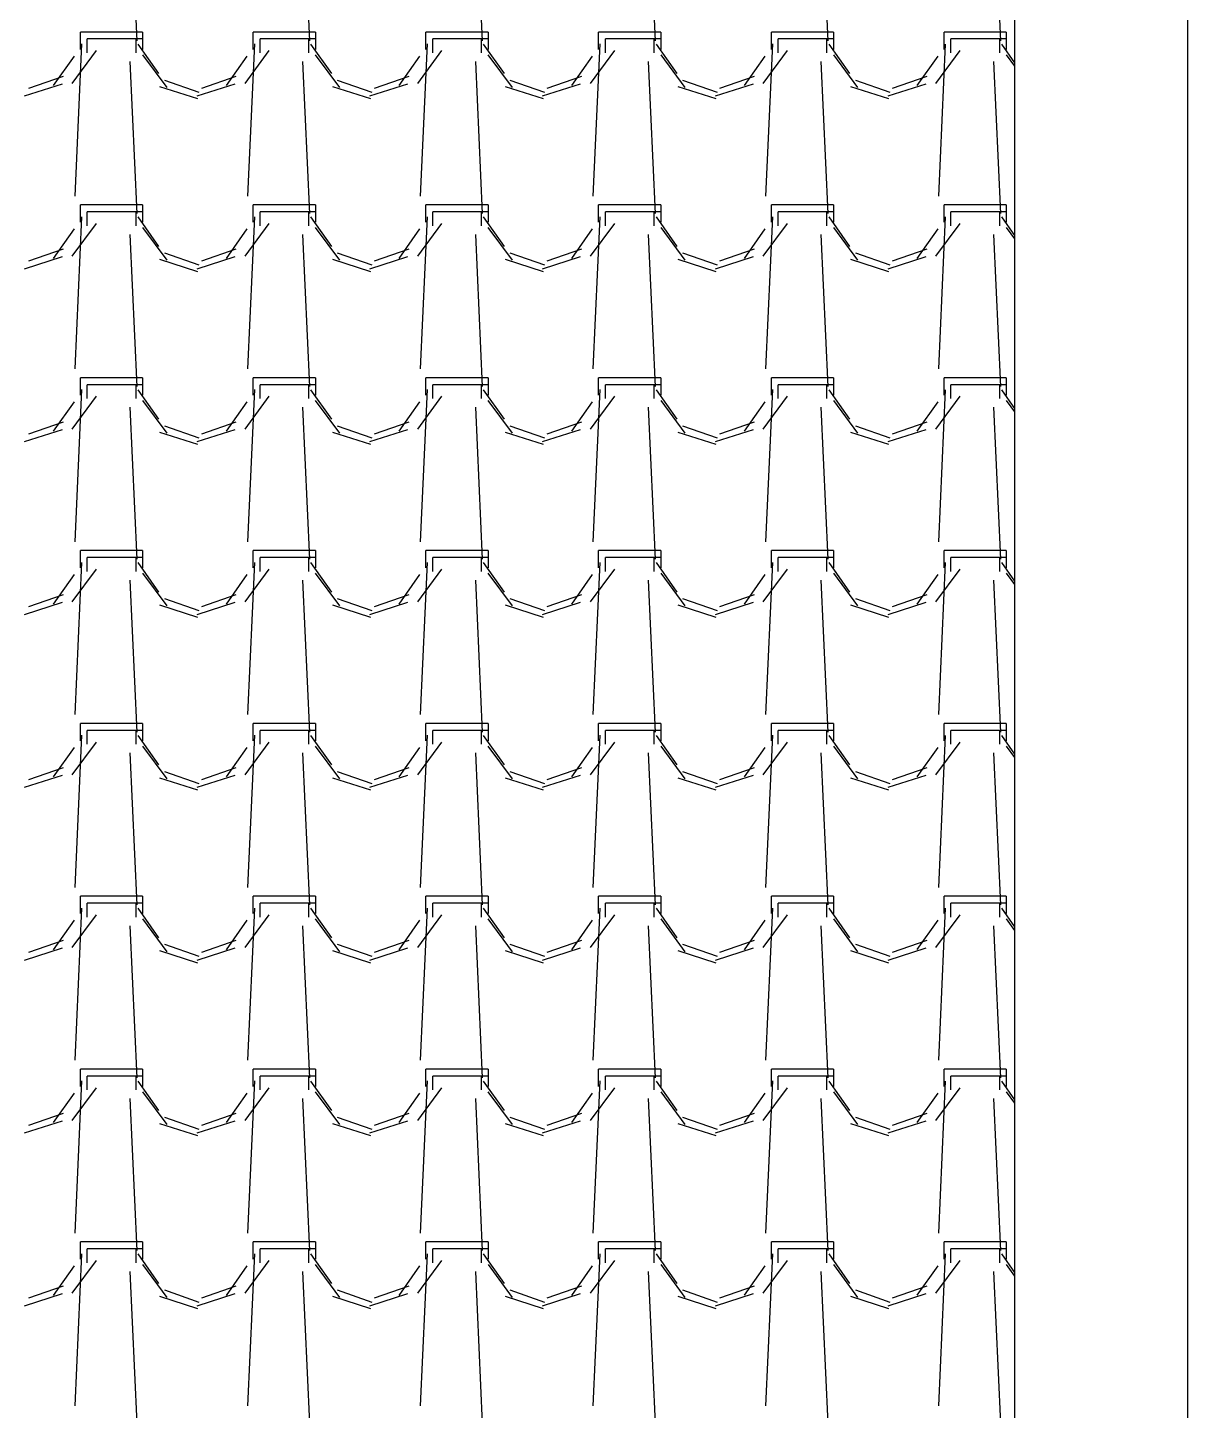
# Model space of a CAD drawing. Header units: millimetres. Extents: x 3923 to 4007, y 744 to 863.
# Drawn here: x 3937.145 to 3938.837, y 847.816 to 849.832 of the extents above; entities that cross this region are included whole.
import ezdxf

# ---------------------------------------------------------------- set-up
doc = ezdxf.new("R2010")
doc.units = ezdxf.units.MM
doc.layers.add('-HIDRO', color=8, linetype='Continuous')

msp = doc.modelspace()

# ---------------------------------------------------------------- linework, layer by layer
at = {"layer": '-HIDRO', "linetype": 'Continuous'}
for p, q in [((3938.8371, 856.9666), (3938.8371, 825.0315)), ((3938.5851, 855.4546), (3938.5851, 838.3035)), ((3937.2943, 850.0346), (3937.3044, 849.8129)), ((3937.5463, 850.0346), (3937.5564, 849.8129)), ((3937.7983, 850.0346), (3937.8084, 849.8129)), ((3938.0503, 850.0346), (3938.0604, 849.8129)), ((3938.3023, 850.0346), (3938.3124, 849.8129)), ((3938.5543, 850.0346), (3938.5644, 849.8129)), ((3937.3028, 849.8256), (3937.2222, 849.8256)), ((3937.2222, 849.8004), (3937.2222, 849.8256)), ((3937.3129, 849.8256), (3937.3028, 849.8256)), ((3937.3129, 849.8256), (3937.3129, 849.8004)), ((3937.5548, 849.8256), (3937.4742, 849.8256)), ((3937.4742, 849.8004), (3937.4742, 849.8256)), ((3937.5649, 849.8256), (3937.5548, 849.8256)), ((3937.5649, 849.8256), (3937.5649, 849.8004)), ((3937.8068, 849.8256), (3937.7262, 849.8256)), ((3937.7262, 849.8004), (3937.7262, 849.8256)), ((3937.8169, 849.8256), (3937.8068, 849.8256)), ((3937.8169, 849.8256), (3937.8169, 849.8004)), ((3938.0588, 849.8256), (3937.9782, 849.8256)), ((3937.9782, 849.8004), (3937.9782, 849.8256)), ((3938.0689, 849.8256), (3938.0588, 849.8256)), ((3938.0689, 849.8256), (3938.0689, 849.8004)), ((3938.3108, 849.8256), (3938.2302, 849.8256)), ((3938.2302, 849.8004), (3938.2302, 849.8256)), ((3938.3209, 849.8256), (3938.3108, 849.8256)), ((3938.3209, 849.8256), (3938.3209, 849.8004)), ((3938.5628, 849.8256), (3938.4822, 849.8256)), ((3938.4822, 849.8004), (3938.4822, 849.8256)), ((3938.5729, 849.8256), (3938.5628, 849.8256)), ((3938.5729, 849.8256), (3938.5729, 849.8004)), ((3937.2239, 849.8083), (3937.2138, 849.5865)), ((3937.3028, 849.8155), (3937.2322, 849.8155)), ((3937.2322, 849.7953), (3937.2322, 849.8155)), ((3937.3028, 849.8155), (3937.3028, 849.7953)), ((3937.3129, 849.8155), (3937.3028, 849.8155)), ((3937.3059, 849.808), (3937.3362, 849.7651)), ((3937.4759, 849.8083), (3937.4658, 849.5865)), ((3937.5548, 849.8155), (3937.4842, 849.8155)), ((3937.4842, 849.7953), (3937.4842, 849.8155)), ((3937.5548, 849.8155), (3937.5548, 849.7953)), ((3937.5649, 849.8155), (3937.5548, 849.8155)), ((3937.5579, 849.808), (3937.5882, 849.7651)), ((3937.7279, 849.8083), (3937.7178, 849.5865)), ((3937.8068, 849.8155), (3937.7362, 849.8155)), ((3937.7362, 849.7953), (3937.7362, 849.8155)), ((3937.8068, 849.8155), (3937.8068, 849.7953)), ((3937.8169, 849.8155), (3937.8068, 849.8155)), ((3937.8099, 849.808), (3937.8402, 849.7651)), ((3937.9799, 849.8083), (3937.9698, 849.5865)), ((3938.0588, 849.8155), (3937.9882, 849.8155)), ((3937.9882, 849.7953), (3937.9882, 849.8155)), ((3938.0588, 849.8155), (3938.0588, 849.7953)), ((3938.0689, 849.8155), (3938.0588, 849.8155)), ((3938.0619, 849.808), (3938.0922, 849.7651)), ((3938.2319, 849.8083), (3938.2218, 849.5865)), ((3938.3108, 849.8155), (3938.2402, 849.8155)), ((3938.2402, 849.7953), (3938.2402, 849.8155)), ((3938.3108, 849.8155), (3938.3108, 849.7953)), ((3938.3209, 849.8155), (3938.3108, 849.8155)), ((3938.3139, 849.808), (3938.3442, 849.7651)), ((3938.4839, 849.8082), (3938.4738, 849.5865)), ((3938.5628, 849.8155), (3938.4922, 849.8155)), ((3938.4922, 849.7953), (3938.4922, 849.8155)), ((3938.5628, 849.8155), (3938.5628, 849.7953)), ((3938.5729, 849.8155), (3938.5628, 849.8155)), ((3938.5659, 849.808), (3938.5851, 849.7808)), ((3937.183, 849.7477), (3937.2133, 849.7906)), ((3937.2103, 849.7507), (3937.2456, 849.7985)), ((3937.3127, 849.7926), (3937.348, 849.7448)), ((3937.435, 849.7477), (3937.4653, 849.7906)), ((3937.4623, 849.7507), (3937.4976, 849.7985)), ((3937.5647, 849.7926), (3937.6, 849.7448)), ((3937.687, 849.7477), (3937.7173, 849.7906)), ((3937.7143, 849.7507), (3937.7496, 849.7985)), ((3937.8167, 849.7926), (3937.852, 849.7448)), ((3937.939, 849.7477), (3937.9693, 849.7906)), ((3937.9663, 849.7507), (3938.0016, 849.7985)), ((3938.0687, 849.7926), (3938.104, 849.7448)), ((3938.191, 849.7477), (3938.2213, 849.7906)), ((3938.2183, 849.7507), (3938.2536, 849.7985)), ((3938.3207, 849.7926), (3938.356, 849.7448)), ((3938.443, 849.7477), (3938.4733, 849.7906)), ((3938.4703, 849.7507), (3938.5056, 849.7985)), ((3938.5727, 849.7926), (3938.5851, 849.7759)), ((3937.2943, 849.7826), (3937.3044, 849.5609)), ((3937.5463, 849.7826), (3937.5564, 849.5609)), ((3937.7983, 849.7826), (3937.8084, 849.5609)), ((3938.0503, 849.7826), (3938.0604, 849.5609)), ((3938.3023, 849.7826), (3938.3124, 849.5609)), ((3938.5543, 849.7826), (3938.5644, 849.5609)), ((3937.1405, 849.7326), (3937.1959, 849.7503)), ((3937.1471, 849.7439), (3937.1975, 849.7615)), ((3937.3377, 849.7463), (3937.3931, 849.7287)), ((3937.3447, 849.7556), (3937.3951, 849.738)), ((3937.3925, 849.7326), (3937.4479, 849.7503)), ((3937.3991, 849.7439), (3937.4495, 849.7615)), ((3937.5897, 849.7463), (3937.6451, 849.7287)), ((3937.5967, 849.7556), (3937.6471, 849.738)), ((3937.6445, 849.7326), (3937.6999, 849.7503)), ((3937.6511, 849.7439), (3937.7015, 849.7615)), ((3937.8417, 849.7463), (3937.8971, 849.7287)), ((3937.8487, 849.7556), (3937.8991, 849.738)), ((3937.8965, 849.7326), (3937.9519, 849.7503)), ((3937.9031, 849.7439), (3937.9535, 849.7615)), ((3938.0937, 849.7463), (3938.1491, 849.7287)), ((3938.1007, 849.7556), (3938.1511, 849.738)), ((3938.1485, 849.7326), (3938.2039, 849.7503)), ((3938.1551, 849.7439), (3938.2055, 849.7615)), ((3938.3457, 849.7463), (3938.4011, 849.7287)), ((3938.3527, 849.7556), (3938.4031, 849.738)), ((3938.4005, 849.7326), (3938.4559, 849.7503)), ((3938.4071, 849.7439), (3938.4575, 849.7615)), ((3937.3028, 849.5736), (3937.2222, 849.5736)), ((3937.2222, 849.5484), (3937.2222, 849.5736)), ((3937.3028, 849.5635), (3937.2322, 849.5635)), ((3937.2322, 849.5433), (3937.2322, 849.5635)), ((3937.3129, 849.5736), (3937.3028, 849.5736)), ((3937.3028, 849.5635), (3937.3028, 849.5433)), ((3937.3129, 849.5635), (3937.3028, 849.5635)), ((3937.3129, 849.5736), (3937.3129, 849.5484)), ((3937.5548, 849.5736), (3937.4742, 849.5736)), ((3937.4742, 849.5484), (3937.4742, 849.5736)), ((3937.5548, 849.5635), (3937.4842, 849.5635)), ((3937.4842, 849.5433), (3937.4842, 849.5635)), ((3937.5649, 849.5736), (3937.5548, 849.5736)), ((3937.5548, 849.5635), (3937.5548, 849.5433)), ((3937.5649, 849.5635), (3937.5548, 849.5635)), ((3937.5649, 849.5736), (3937.5649, 849.5484)), ((3937.8068, 849.5736), (3937.7262, 849.5736)), ((3937.7262, 849.5484), (3937.7262, 849.5736)), ((3937.8068, 849.5635), (3937.7362, 849.5635)), ((3937.7362, 849.5433), (3937.7362, 849.5635)), ((3937.8169, 849.5736), (3937.8068, 849.5736)), ((3937.8068, 849.5635), (3937.8068, 849.5433)), ((3937.8169, 849.5635), (3937.8068, 849.5635)), ((3937.8169, 849.5736), (3937.8169, 849.5484)), ((3938.0588, 849.5736), (3937.9782, 849.5736)), ((3937.9782, 849.5484), (3937.9782, 849.5736)), ((3938.0588, 849.5635), (3937.9882, 849.5635)), ((3937.9882, 849.5433), (3937.9882, 849.5635)), ((3938.0689, 849.5736), (3938.0588, 849.5736)), ((3938.0588, 849.5635), (3938.0588, 849.5433)), ((3938.0689, 849.5635), (3938.0588, 849.5635)), ((3938.0689, 849.5736), (3938.0689, 849.5484)), ((3938.3108, 849.5736), (3938.2302, 849.5736)), ((3938.2302, 849.5484), (3938.2302, 849.5736)), ((3938.3108, 849.5635), (3938.2402, 849.5635)), ((3938.2402, 849.5433), (3938.2402, 849.5635)), ((3938.3209, 849.5736), (3938.3108, 849.5736)), ((3938.3108, 849.5635), (3938.3108, 849.5433)), ((3938.3209, 849.5635), (3938.3108, 849.5635)), ((3938.3209, 849.5736), (3938.3209, 849.5484)), ((3938.5628, 849.5736), (3938.4822, 849.5736)), ((3938.4822, 849.5484), (3938.4822, 849.5736)), ((3938.5628, 849.5635), (3938.4922, 849.5635)), ((3938.4922, 849.5433), (3938.4922, 849.5635)), ((3938.5729, 849.5736), (3938.5628, 849.5736)), ((3938.5628, 849.5635), (3938.5628, 849.5433)), ((3938.5729, 849.5635), (3938.5628, 849.5635)), ((3938.5729, 849.5736), (3938.5729, 849.5484)), ((3937.2103, 849.4987), (3937.2456, 849.5465)), ((3937.2239, 849.5563), (3937.2138, 849.3345)), ((3937.3059, 849.556), (3937.3362, 849.5131)), ((3937.4623, 849.4987), (3937.4976, 849.5465)), ((3937.4759, 849.5563), (3937.4658, 849.3345)), ((3937.5579, 849.556), (3937.5882, 849.5131)), ((3937.7143, 849.4987), (3937.7496, 849.5465)), ((3937.7279, 849.5563), (3937.7178, 849.3345)), ((3937.8099, 849.556), (3937.8402, 849.5131)), ((3937.9663, 849.4987), (3938.0016, 849.5465)), ((3937.9799, 849.5563), (3937.9698, 849.3345)), ((3938.0619, 849.556), (3938.0922, 849.5131)), ((3938.2183, 849.4987), (3938.2536, 849.5465)), ((3938.2319, 849.5563), (3938.2218, 849.3345)), ((3938.3139, 849.556), (3938.3442, 849.5131)), ((3938.4703, 849.4987), (3938.5056, 849.5465)), ((3938.4839, 849.5562), (3938.4738, 849.3345)), ((3938.5659, 849.556), (3938.5851, 849.5288)), ((3937.183, 849.4957), (3937.2133, 849.5386)), ((3937.2943, 849.5306), (3937.3044, 849.3089)), ((3937.3127, 849.5406), (3937.348, 849.4928)), ((3937.435, 849.4957), (3937.4653, 849.5386)), ((3937.5463, 849.5306), (3937.5564, 849.3089)), ((3937.5647, 849.5406), (3937.6, 849.4928)), ((3937.687, 849.4957), (3937.7173, 849.5386)), ((3937.7983, 849.5306), (3937.8084, 849.3089)), ((3937.8167, 849.5406), (3937.852, 849.4928)), ((3937.939, 849.4957), (3937.9693, 849.5386)), ((3938.0503, 849.5306), (3938.0604, 849.3089)), ((3938.0687, 849.5406), (3938.104, 849.4928)), ((3938.191, 849.4957), (3938.2213, 849.5386)), ((3938.3023, 849.5306), (3938.3124, 849.3089)), ((3938.3207, 849.5406), (3938.356, 849.4928)), ((3938.4431, 849.4957), (3938.4733, 849.5386)), ((3938.5543, 849.5306), (3938.5644, 849.3089)), ((3938.5727, 849.5406), (3938.5851, 849.5239)), ((3937.1471, 849.4919), (3937.1975, 849.5095)), ((3937.3447, 849.5036), (3937.3951, 849.486)), ((3937.3991, 849.4919), (3937.4495, 849.5095)), ((3937.5967, 849.5036), (3937.6471, 849.486)), ((3937.6511, 849.4919), (3937.7015, 849.5095)), ((3937.8487, 849.5036), (3937.8991, 849.486)), ((3937.9031, 849.4919), (3937.9535, 849.5095)), ((3938.1007, 849.5036), (3938.1511, 849.486)), ((3938.1551, 849.4919), (3938.2055, 849.5095)), ((3938.3527, 849.5036), (3938.4031, 849.486)), ((3938.4071, 849.4919), (3938.4575, 849.5095)), ((3937.1405, 849.4806), (3937.1959, 849.4983)), ((3937.3377, 849.4943), (3937.3931, 849.4767)), ((3937.3925, 849.4806), (3937.4479, 849.4983)), ((3937.5897, 849.4943), (3937.6451, 849.4767)), ((3937.6445, 849.4806), (3937.6999, 849.4983)), ((3937.8417, 849.4943), (3937.8971, 849.4767)), ((3937.8965, 849.4806), (3937.9519, 849.4983)), ((3938.0937, 849.4943), (3938.1491, 849.4767)), ((3938.1485, 849.4806), (3938.2039, 849.4983)), ((3938.3457, 849.4943), (3938.4011, 849.4767)), ((3938.4005, 849.4806), (3938.4559, 849.4983)), ((3937.3028, 849.3216), (3937.2222, 849.3216)), ((3937.2222, 849.2964), (3937.2222, 849.3216)), ((3937.3129, 849.3216), (3937.3028, 849.3216)), ((3937.3129, 849.3216), (3937.3129, 849.2964)), ((3937.5548, 849.3216), (3937.4742, 849.3216)), ((3937.4742, 849.2964), (3937.4742, 849.3216)), ((3937.5649, 849.3216), (3937.5548, 849.3216)), ((3937.5649, 849.3216), (3937.5649, 849.2964)), ((3937.8068, 849.3216), (3937.7262, 849.3216)), ((3937.7262, 849.2964), (3937.7262, 849.3216)), ((3937.8169, 849.3216), (3937.8068, 849.3216)), ((3937.8169, 849.3216), (3937.8169, 849.2964)), ((3938.0588, 849.3216), (3937.9782, 849.3216)), ((3937.9782, 849.2964), (3937.9782, 849.3216)), ((3938.0689, 849.3216), (3938.0588, 849.3216)), ((3938.0689, 849.3216), (3938.0689, 849.2964)), ((3938.3108, 849.3216), (3938.2302, 849.3216)), ((3938.2302, 849.2964), (3938.2302, 849.3216)), ((3938.3209, 849.3216), (3938.3108, 849.3216)), ((3938.3209, 849.3216), (3938.3209, 849.2964)), ((3938.5628, 849.3216), (3938.4822, 849.3216)), ((3938.4822, 849.2964), (3938.4822, 849.3216)), ((3938.5729, 849.3216), (3938.5628, 849.3216)), ((3938.5729, 849.3216), (3938.5729, 849.2964)), ((3937.2239, 849.3043), (3937.2138, 849.0825)), ((3937.3028, 849.3115), (3937.2322, 849.3115)), ((3937.2322, 849.2913), (3937.2322, 849.3115)), ((3937.3028, 849.3115), (3937.3028, 849.2913)), ((3937.3129, 849.3115), (3937.3028, 849.3115)), ((3937.3059, 849.304), (3937.3362, 849.2611)), ((3937.4759, 849.3043), (3937.4658, 849.0825)), ((3937.5548, 849.3115), (3937.4842, 849.3115)), ((3937.4842, 849.2913), (3937.4842, 849.3115)), ((3937.5548, 849.3115), (3937.5548, 849.2913)), ((3937.5649, 849.3115), (3937.5548, 849.3115)), ((3937.5579, 849.304), (3937.5882, 849.2611)), ((3937.7279, 849.3043), (3937.7178, 849.0825)), ((3937.8068, 849.3115), (3937.7362, 849.3115)), ((3937.7362, 849.2913), (3937.7362, 849.3115)), ((3937.8068, 849.3115), (3937.8068, 849.2913)), ((3937.8169, 849.3115), (3937.8068, 849.3115)), ((3937.8099, 849.304), (3937.8402, 849.2611)), ((3937.9799, 849.3043), (3937.9698, 849.0825)), ((3938.0588, 849.3115), (3937.9882, 849.3115)), ((3937.9882, 849.2913), (3937.9882, 849.3115)), ((3938.0588, 849.3115), (3938.0588, 849.2913)), ((3938.0689, 849.3115), (3938.0588, 849.3115)), ((3938.0619, 849.304), (3938.0922, 849.2611)), ((3938.2319, 849.3043), (3938.2218, 849.0825)), ((3938.3108, 849.3115), (3938.2402, 849.3115)), ((3938.2402, 849.2913), (3938.2402, 849.3115)), ((3938.3108, 849.3115), (3938.3108, 849.2913)), ((3938.3209, 849.3115), (3938.3108, 849.3115)), ((3938.3139, 849.304), (3938.3442, 849.2611)), ((3938.4839, 849.3042), (3938.4738, 849.0825)), ((3938.5628, 849.3115), (3938.4922, 849.3115)), ((3938.4922, 849.2913), (3938.4922, 849.3115)), ((3938.5628, 849.3115), (3938.5628, 849.2913)), ((3938.5729, 849.3115), (3938.5628, 849.3115)), ((3938.5659, 849.304), (3938.5851, 849.2768)), ((3937.183, 849.2437), (3937.2133, 849.2866)), ((3937.2103, 849.2467), (3937.2456, 849.2945)), ((3937.3127, 849.2886), (3937.348, 849.2408)), ((3937.435, 849.2437), (3937.4653, 849.2866)), ((3937.4623, 849.2467), (3937.4976, 849.2945)), ((3937.5647, 849.2886), (3937.6, 849.2408)), ((3937.687, 849.2437), (3937.7173, 849.2866)), ((3937.7143, 849.2467), (3937.7496, 849.2945)), ((3937.8167, 849.2886), (3937.852, 849.2408)), ((3937.939, 849.2437), (3937.9693, 849.2866)), ((3937.9663, 849.2467), (3938.0016, 849.2945)), ((3938.0687, 849.2886), (3938.104, 849.2408)), ((3938.191, 849.2437), (3938.2213, 849.2866)), ((3938.2183, 849.2467), (3938.2536, 849.2945)), ((3938.3207, 849.2886), (3938.356, 849.2408)), ((3938.4431, 849.2437), (3938.4733, 849.2866)), ((3938.4703, 849.2467), (3938.5056, 849.2945)), ((3938.5727, 849.2886), (3938.5851, 849.2719)), ((3937.2943, 849.2786), (3937.3044, 849.0569)), ((3937.5463, 849.2786), (3937.5564, 849.0569)), ((3937.7983, 849.2786), (3937.8084, 849.0569)), ((3938.0503, 849.2786), (3938.0604, 849.0569)), ((3938.3023, 849.2786), (3938.3124, 849.0569)), ((3938.5543, 849.2786), (3938.5644, 849.0569)), ((3937.1405, 849.2286), (3937.1959, 849.2463)), ((3937.1471, 849.2399), (3937.1975, 849.2575)), ((3937.3377, 849.2423), (3937.3931, 849.2247)), ((3937.3447, 849.2516), (3937.3951, 849.234)), ((3937.3925, 849.2286), (3937.4479, 849.2463)), ((3937.3991, 849.2399), (3937.4495, 849.2575)), ((3937.5897, 849.2423), (3937.6451, 849.2247)), ((3937.5967, 849.2516), (3937.6471, 849.234)), ((3937.6445, 849.2286), (3937.6999, 849.2463)), ((3937.6511, 849.2399), (3937.7015, 849.2575)), ((3937.8417, 849.2423), (3937.8971, 849.2247)), ((3937.8487, 849.2516), (3937.8991, 849.234)), ((3937.8965, 849.2286), (3937.9519, 849.2463)), ((3937.9031, 849.2399), (3937.9535, 849.2575)), ((3938.0937, 849.2423), (3938.1491, 849.2247)), ((3938.1007, 849.2516), (3938.1511, 849.234)), ((3938.1485, 849.2286), (3938.2039, 849.2463)), ((3938.1551, 849.2399), (3938.2055, 849.2575)), ((3938.3457, 849.2423), (3938.4011, 849.2247)), ((3938.3527, 849.2516), (3938.4031, 849.234)), ((3938.4005, 849.2286), (3938.4559, 849.2463)), ((3938.4071, 849.2399), (3938.4575, 849.2575)), ((3937.3028, 849.0696), (3937.2222, 849.0696)), ((3937.2222, 849.0444), (3937.2222, 849.0696)), ((3937.3028, 849.0595), (3937.2322, 849.0595)), ((3937.2322, 849.0393), (3937.2322, 849.0595)), ((3937.3129, 849.0696), (3937.3028, 849.0696)), ((3937.3028, 849.0595), (3937.3028, 849.0393)), ((3937.3129, 849.0595), (3937.3028, 849.0595)), ((3937.3129, 849.0696), (3937.3129, 849.0444)), ((3937.5548, 849.0696), (3937.4742, 849.0696)), ((3937.4742, 849.0444), (3937.4742, 849.0696)), ((3937.5548, 849.0595), (3937.4842, 849.0595)), ((3937.4842, 849.0393), (3937.4842, 849.0595)), ((3937.5649, 849.0696), (3937.5548, 849.0696)), ((3937.5548, 849.0595), (3937.5548, 849.0393)), ((3937.5649, 849.0595), (3937.5548, 849.0595)), ((3937.5649, 849.0696), (3937.5649, 849.0444)), ((3937.8068, 849.0696), (3937.7262, 849.0696)), ((3937.7262, 849.0444), (3937.7262, 849.0696)), ((3937.8068, 849.0595), (3937.7362, 849.0595)), ((3937.7362, 849.0393), (3937.7362, 849.0595)), ((3937.8169, 849.0696), (3937.8068, 849.0696)), ((3937.8068, 849.0595), (3937.8068, 849.0393)), ((3937.8169, 849.0595), (3937.8068, 849.0595)), ((3937.8169, 849.0696), (3937.8169, 849.0444)), ((3938.0588, 849.0696), (3937.9782, 849.0696)), ((3937.9782, 849.0444), (3937.9782, 849.0696)), ((3938.0588, 849.0595), (3937.9882, 849.0595)), ((3937.9882, 849.0393), (3937.9882, 849.0595)), ((3938.0689, 849.0696), (3938.0588, 849.0696)), ((3938.0588, 849.0595), (3938.0588, 849.0393)), ((3938.0689, 849.0595), (3938.0588, 849.0595)), ((3938.0689, 849.0696), (3938.0689, 849.0444)), ((3938.3108, 849.0696), (3938.2302, 849.0696)), ((3938.2302, 849.0444), (3938.2302, 849.0696)), ((3938.3108, 849.0595), (3938.2402, 849.0595)), ((3938.2402, 849.0393), (3938.2402, 849.0595)), ((3938.3209, 849.0696), (3938.3108, 849.0696)), ((3938.3108, 849.0595), (3938.3108, 849.0393)), ((3938.3209, 849.0595), (3938.3108, 849.0595)), ((3938.3209, 849.0696), (3938.3209, 849.0444)), ((3938.5628, 849.0696), (3938.4822, 849.0696)), ((3938.4822, 849.0444), (3938.4822, 849.0696)), ((3938.5628, 849.0595), (3938.4922, 849.0595)), ((3938.4922, 849.0393), (3938.4922, 849.0595)), ((3938.5729, 849.0696), (3938.5628, 849.0696)), ((3938.5628, 849.0595), (3938.5628, 849.0393)), ((3938.5729, 849.0595), (3938.5628, 849.0595)), ((3938.5729, 849.0696), (3938.5729, 849.0444)), ((3937.2103, 848.9947), (3937.2456, 849.0425)), ((3937.2239, 849.0523), (3937.2138, 848.8305)), ((3937.3059, 849.052), (3937.3362, 849.0091)), ((3937.4623, 848.9947), (3937.4976, 849.0425)), ((3937.4759, 849.0523), (3937.4658, 848.8305)), ((3937.5579, 849.052), (3937.5882, 849.0091)), ((3937.7143, 848.9947), (3937.7496, 849.0425)), ((3937.7279, 849.0523), (3937.7178, 848.8305)), ((3937.8099, 849.052), (3937.8402, 849.0091)), ((3937.9663, 848.9947), (3938.0016, 849.0425)), ((3937.9799, 849.0523), (3937.9698, 848.8305)), ((3938.0619, 849.052), (3938.0922, 849.0091)), ((3938.2183, 848.9947), (3938.2536, 849.0425)), ((3938.2319, 849.0523), (3938.2218, 848.8305)), ((3938.3139, 849.052), (3938.3442, 849.0091)), ((3938.4703, 848.9947), (3938.5056, 849.0425)), ((3938.4839, 849.0522), (3938.4738, 848.8305)), ((3938.5659, 849.052), (3938.5851, 849.0248)), ((3937.183, 848.9917), (3937.2133, 849.0346)), ((3937.2943, 849.0266), (3937.3044, 848.8049)), ((3937.3127, 849.0366), (3937.348, 848.9888)), ((3937.435, 848.9917), (3937.4653, 849.0346)), ((3937.5463, 849.0266), (3937.5564, 848.8049)), ((3937.5647, 849.0366), (3937.6, 848.9888)), ((3937.687, 848.9917), (3937.7173, 849.0346)), ((3937.7983, 849.0266), (3937.8084, 848.8049)), ((3937.8167, 849.0366), (3937.852, 848.9888)), ((3937.939, 848.9917), (3937.9693, 849.0346)), ((3938.0503, 849.0266), (3938.0604, 848.8049)), ((3938.0687, 849.0366), (3938.104, 848.9888)), ((3938.1911, 848.9917), (3938.2213, 849.0346)), ((3938.3023, 849.0266), (3938.3124, 848.8049)), ((3938.3207, 849.0366), (3938.356, 848.9888)), ((3938.4431, 848.9917), (3938.4733, 849.0346)), ((3938.5543, 849.0266), (3938.5644, 848.8049)), ((3938.5727, 849.0366), (3938.5851, 849.0199)), ((3937.1471, 848.9879), (3937.1975, 849.0055)), ((3937.3447, 848.9996), (3937.3951, 848.982)), ((3937.3991, 848.9879), (3937.4495, 849.0055)), ((3937.5967, 848.9996), (3937.6471, 848.982)), ((3937.6511, 848.9879), (3937.7015, 849.0055)), ((3937.8487, 848.9996), (3937.8991, 848.982)), ((3937.9031, 848.9879), (3937.9535, 849.0055)), ((3938.1007, 848.9996), (3938.1511, 848.982)), ((3938.1551, 848.9879), (3938.2055, 849.0055)), ((3938.3527, 848.9996), (3938.4031, 848.982)), ((3938.4071, 848.9879), (3938.4575, 849.0055)), ((3937.1405, 848.9766), (3937.1959, 848.9942)), ((3937.3377, 848.9903), (3937.3931, 848.9727)), ((3937.3925, 848.9766), (3937.4479, 848.9942)), ((3937.5897, 848.9903), (3937.6451, 848.9727)), ((3937.6445, 848.9766), (3937.6999, 848.9942)), ((3937.8417, 848.9903), (3937.8971, 848.9727)), ((3937.8965, 848.9766), (3937.9519, 848.9942)), ((3938.0937, 848.9903), (3938.1491, 848.9727)), ((3938.1485, 848.9766), (3938.2039, 848.9942)), ((3938.3457, 848.9903), (3938.4011, 848.9727)), ((3938.4005, 848.9766), (3938.4559, 848.9942)), ((3937.3028, 848.8176), (3937.2222, 848.8176)), ((3937.2222, 848.7924), (3937.2222, 848.8176)), ((3937.3129, 848.8176), (3937.3028, 848.8176)), ((3937.3129, 848.8176), (3937.3129, 848.7924)), ((3937.5548, 848.8176), (3937.4742, 848.8176)), ((3937.4742, 848.7924), (3937.4742, 848.8176)), ((3937.5649, 848.8176), (3937.5548, 848.8176)), ((3937.5649, 848.8176), (3937.5649, 848.7924)), ((3937.8068, 848.8176), (3937.7262, 848.8176)), ((3937.7262, 848.7924), (3937.7262, 848.8176)), ((3937.8169, 848.8176), (3937.8068, 848.8176)), ((3937.8169, 848.8176), (3937.8169, 848.7924)), ((3938.0588, 848.8176), (3937.9782, 848.8176)), ((3937.9782, 848.7924), (3937.9782, 848.8176)), ((3938.0689, 848.8176), (3938.0588, 848.8176)), ((3938.0689, 848.8176), (3938.0689, 848.7924)), ((3938.3108, 848.8176), (3938.2302, 848.8176)), ((3938.2302, 848.7924), (3938.2302, 848.8176)), ((3938.3209, 848.8176), (3938.3108, 848.8176)), ((3938.3209, 848.8176), (3938.3209, 848.7924)), ((3938.5628, 848.8176), (3938.4822, 848.8176)), ((3938.4822, 848.7924), (3938.4822, 848.8176)), ((3938.5729, 848.8176), (3938.5628, 848.8176)), ((3938.5729, 848.8176), (3938.5729, 848.7924)), ((3937.2239, 848.8003), (3937.2138, 848.5785)), ((3937.3028, 848.8075), (3937.2322, 848.8075)), ((3937.2322, 848.7873), (3937.2322, 848.8075)), ((3937.3028, 848.8075), (3937.3028, 848.7873)), ((3937.3129, 848.8075), (3937.3028, 848.8075)), ((3937.3059, 848.8), (3937.3362, 848.7571)), ((3937.4759, 848.8003), (3937.4658, 848.5785)), ((3937.5548, 848.8075), (3937.4842, 848.8075)), ((3937.4842, 848.7873), (3937.4842, 848.8075)), ((3937.5548, 848.8075), (3937.5548, 848.7873)), ((3937.5649, 848.8075), (3937.5548, 848.8075)), ((3937.5579, 848.8), (3937.5882, 848.7571)), ((3937.7279, 848.8003), (3937.7178, 848.5785)), ((3937.8068, 848.8075), (3937.7362, 848.8075)), ((3937.7362, 848.7873), (3937.7362, 848.8075)), ((3937.8068, 848.8075), (3937.8068, 848.7873)), ((3937.8169, 848.8075), (3937.8068, 848.8075)), ((3937.8099, 848.8), (3937.8402, 848.7571)), ((3937.9799, 848.8003), (3937.9698, 848.5785)), ((3938.0588, 848.8075), (3937.9882, 848.8075)), ((3937.9882, 848.7873), (3937.9882, 848.8075)), ((3938.0588, 848.8075), (3938.0588, 848.7873)), ((3938.0689, 848.8075), (3938.0588, 848.8075)), ((3938.0619, 848.8), (3938.0922, 848.7571)), ((3938.2319, 848.8003), (3938.2218, 848.5785)), ((3938.3108, 848.8075), (3938.2402, 848.8075)), ((3938.2402, 848.7873), (3938.2402, 848.8075)), ((3938.3108, 848.8075), (3938.3108, 848.7873)), ((3938.3209, 848.8075), (3938.3108, 848.8075)), ((3938.3139, 848.8), (3938.3442, 848.7571)), ((3938.4839, 848.8002), (3938.4738, 848.5785)), ((3938.5628, 848.8075), (3938.4922, 848.8075)), ((3938.4922, 848.7873), (3938.4922, 848.8075)), ((3938.5628, 848.8075), (3938.5628, 848.7873)), ((3938.5729, 848.8075), (3938.5628, 848.8075)), ((3938.5659, 848.8), (3938.5851, 848.7728)), ((3937.183, 848.7397), (3937.2133, 848.7826)), ((3937.2103, 848.7427), (3937.2456, 848.7905)), ((3937.3128, 848.7846), (3937.348, 848.7368)), ((3937.435, 848.7397), (3937.4653, 848.7826)), ((3937.4623, 848.7427), (3937.4976, 848.7905)), ((3937.5647, 848.7846), (3937.6, 848.7368)), ((3937.687, 848.7397), (3937.7173, 848.7826)), ((3937.7143, 848.7427), (3937.7496, 848.7905)), ((3937.8167, 848.7846), (3937.852, 848.7368)), ((3937.9391, 848.7397), (3937.9693, 848.7826)), ((3937.9663, 848.7427), (3938.0016, 848.7905)), ((3938.0687, 848.7846), (3938.104, 848.7368)), ((3938.1911, 848.7397), (3938.2213, 848.7826)), ((3938.2183, 848.7427), (3938.2536, 848.7905)), ((3938.3207, 848.7846), (3938.356, 848.7368)), ((3938.4431, 848.7397), (3938.4733, 848.7826)), ((3938.4703, 848.7427), (3938.5056, 848.7905)), ((3938.5727, 848.7846), (3938.5851, 848.7679)), ((3937.2943, 848.7746), (3937.3044, 848.5529)), ((3937.5463, 848.7746), (3937.5564, 848.5529)), ((3937.7983, 848.7746), (3937.8084, 848.5529)), ((3938.0503, 848.7746), (3938.0604, 848.5529)), ((3938.3023, 848.7746), (3938.3124, 848.5529)), ((3938.5543, 848.7746), (3938.5644, 848.5529)), ((3937.1405, 848.7246), (3937.1959, 848.7422)), ((3937.1471, 848.7359), (3937.1975, 848.7535)), ((3937.3377, 848.7383), (3937.3931, 848.7207)), ((3937.3447, 848.7476), (3937.3951, 848.73)), ((3937.3925, 848.7246), (3937.4479, 848.7422)), ((3937.3991, 848.7359), (3937.4495, 848.7535)), ((3937.5897, 848.7383), (3937.6451, 848.7207)), ((3937.5967, 848.7476), (3937.6471, 848.73)), ((3937.6445, 848.7246), (3937.6999, 848.7422)), ((3937.6511, 848.7359), (3937.7015, 848.7535)), ((3937.8417, 848.7383), (3937.8971, 848.7207)), ((3937.8487, 848.7476), (3937.8991, 848.73)), ((3937.8965, 848.7246), (3937.9519, 848.7422)), ((3937.9031, 848.7359), (3937.9535, 848.7535)), ((3938.0937, 848.7383), (3938.1491, 848.7207)), ((3938.1007, 848.7476), (3938.1511, 848.73)), ((3938.1485, 848.7246), (3938.2039, 848.7422)), ((3938.1551, 848.7359), (3938.2055, 848.7535)), ((3938.3457, 848.7383), (3938.4011, 848.7207)), ((3938.3527, 848.7476), (3938.4031, 848.73)), ((3938.4005, 848.7246), (3938.4559, 848.7422)), ((3938.4071, 848.7359), (3938.4575, 848.7535)), ((3937.3028, 848.5656), (3937.2222, 848.5656)), ((3937.2222, 848.5404), (3937.2222, 848.5656)), ((3937.3028, 848.5555), (3937.2322, 848.5555)), ((3937.2322, 848.5353), (3937.2322, 848.5555)), ((3937.3129, 848.5656), (3937.3028, 848.5656)), ((3937.3028, 848.5555), (3937.3028, 848.5353)), ((3937.3129, 848.5555), (3937.3028, 848.5555)), ((3937.3129, 848.5656), (3937.3129, 848.5404)), ((3937.5548, 848.5656), (3937.4742, 848.5656)), ((3937.4742, 848.5404), (3937.4742, 848.5656)), ((3937.5548, 848.5555), (3937.4842, 848.5555)), ((3937.4842, 848.5353), (3937.4842, 848.5555)), ((3937.5649, 848.5656), (3937.5548, 848.5656)), ((3937.5548, 848.5555), (3937.5548, 848.5353)), ((3937.5649, 848.5555), (3937.5548, 848.5555)), ((3937.5649, 848.5656), (3937.5649, 848.5404)), ((3937.8068, 848.5656), (3937.7262, 848.5656)), ((3937.7262, 848.5404), (3937.7262, 848.5656)), ((3937.8068, 848.5555), (3937.7362, 848.5555)), ((3937.7362, 848.5353), (3937.7362, 848.5555)), ((3937.8169, 848.5656), (3937.8068, 848.5656)), ((3937.8068, 848.5555), (3937.8068, 848.5353)), ((3937.8169, 848.5555), (3937.8068, 848.5555)), ((3937.8169, 848.5656), (3937.8169, 848.5404)), ((3938.0588, 848.5656), (3937.9782, 848.5656)), ((3937.9782, 848.5404), (3937.9782, 848.5656)), ((3938.0588, 848.5555), (3937.9882, 848.5555)), ((3937.9882, 848.5353), (3937.9882, 848.5555)), ((3938.0689, 848.5656), (3938.0588, 848.5656)), ((3938.0588, 848.5555), (3938.0588, 848.5353)), ((3938.0689, 848.5555), (3938.0588, 848.5555)), ((3938.0689, 848.5656), (3938.0689, 848.5404)), ((3938.3108, 848.5656), (3938.2302, 848.5656)), ((3938.2302, 848.5404), (3938.2302, 848.5656)), ((3938.3108, 848.5555), (3938.2402, 848.5555)), ((3938.2402, 848.5353), (3938.2402, 848.5555)), ((3938.3209, 848.5656), (3938.3108, 848.5656)), ((3938.3108, 848.5555), (3938.3108, 848.5353)), ((3938.3209, 848.5555), (3938.3108, 848.5555)), ((3938.3209, 848.5656), (3938.3209, 848.5404)), ((3938.5628, 848.5656), (3938.4822, 848.5656)), ((3938.4822, 848.5404), (3938.4822, 848.5656)), ((3938.5628, 848.5555), (3938.4922, 848.5555)), ((3938.4922, 848.5353), (3938.4922, 848.5555)), ((3938.5729, 848.5656), (3938.5628, 848.5656)), ((3938.5628, 848.5555), (3938.5628, 848.5353)), ((3938.5729, 848.5555), (3938.5628, 848.5555)), ((3938.5729, 848.5656), (3938.5729, 848.5404)), ((3937.2103, 848.4907), (3937.2456, 848.5385)), ((3937.2239, 848.5483), (3937.2138, 848.3265)), ((3937.3059, 848.548), (3937.3362, 848.5051)), ((3937.4623, 848.4907), (3937.4976, 848.5385)), ((3937.4759, 848.5483), (3937.4658, 848.3265)), ((3937.5579, 848.548), (3937.5882, 848.5051)), ((3937.7143, 848.4907), (3937.7496, 848.5385)), ((3937.7279, 848.5483), (3937.7178, 848.3265)), ((3937.8099, 848.548), (3937.8402, 848.5051)), ((3937.9663, 848.4907), (3938.0016, 848.5385)), ((3937.9799, 848.5483), (3937.9698, 848.3265)), ((3938.0619, 848.548), (3938.0922, 848.5051)), ((3938.2183, 848.4907), (3938.2536, 848.5385)), ((3938.2319, 848.5483), (3938.2218, 848.3265)), ((3938.3139, 848.548), (3938.3442, 848.5051)), ((3938.4703, 848.4907), (3938.5056, 848.5385)), ((3938.4839, 848.5482), (3938.4738, 848.3265)), ((3938.5659, 848.548), (3938.5851, 848.5208)), ((3937.183, 848.4877), (3937.2133, 848.5306)), ((3937.2943, 848.5226), (3937.3044, 848.3009)), ((3937.3128, 848.5326), (3937.348, 848.4848)), ((3937.435, 848.4877), (3937.4653, 848.5306)), ((3937.5463, 848.5226), (3937.5564, 848.3009)), ((3937.5648, 848.5326), (3937.6, 848.4848)), ((3937.687, 848.4877), (3937.7173, 848.5306)), ((3937.7983, 848.5226), (3937.8084, 848.3009)), ((3937.8167, 848.5326), (3937.852, 848.4848)), ((3937.9391, 848.4877), (3937.9693, 848.5306)), ((3938.0503, 848.5226), (3938.0604, 848.3009)), ((3938.0687, 848.5326), (3938.104, 848.4848)), ((3938.1911, 848.4877), (3938.2213, 848.5306)), ((3938.3023, 848.5226), (3938.3124, 848.3009)), ((3938.3207, 848.5326), (3938.356, 848.4848)), ((3938.4431, 848.4878), (3938.4733, 848.5306)), ((3938.5543, 848.5226), (3938.5644, 848.3009)), ((3938.5727, 848.5326), (3938.5851, 848.5159)), ((3937.1471, 848.4839), (3937.1975, 848.5015)), ((3937.3447, 848.4956), (3937.3951, 848.478)), ((3937.3991, 848.4839), (3937.4495, 848.5015)), ((3937.5967, 848.4956), (3937.6471, 848.478)), ((3937.6511, 848.4839), (3937.7015, 848.5015)), ((3937.8487, 848.4956), (3937.8991, 848.478)), ((3937.9031, 848.4839), (3937.9535, 848.5015)), ((3938.1007, 848.4956), (3938.1511, 848.478)), ((3938.1551, 848.4839), (3938.2055, 848.5015)), ((3938.3527, 848.4956), (3938.4031, 848.478)), ((3938.4071, 848.4839), (3938.4575, 848.5015)), ((3937.1405, 848.4726), (3937.1959, 848.4902)), ((3937.3377, 848.4863), (3937.3931, 848.4687)), ((3937.3925, 848.4726), (3937.4479, 848.4902)), ((3937.5897, 848.4863), (3937.6451, 848.4687)), ((3937.6445, 848.4726), (3937.6999, 848.4902)), ((3937.8417, 848.4863), (3937.8971, 848.4687)), ((3937.8965, 848.4726), (3937.9519, 848.4902)), ((3938.0937, 848.4863), (3938.1491, 848.4687)), ((3938.1485, 848.4726), (3938.2039, 848.4902)), ((3938.3457, 848.4863), (3938.4011, 848.4687)), ((3938.4005, 848.4726), (3938.4559, 848.4902)), ((3937.3028, 848.3136), (3937.2222, 848.3136)), ((3937.2222, 848.2884), (3937.2222, 848.3136)), ((3937.3129, 848.3136), (3937.3028, 848.3136)), ((3937.3129, 848.3136), (3937.3129, 848.2884)), ((3937.5548, 848.3136), (3937.4742, 848.3136)), ((3937.4742, 848.2884), (3937.4742, 848.3136)), ((3937.5649, 848.3136), (3937.5548, 848.3136)), ((3937.5649, 848.3136), (3937.5649, 848.2884)), ((3937.8068, 848.3136), (3937.7262, 848.3136)), ((3937.7262, 848.2884), (3937.7262, 848.3136)), ((3937.8169, 848.3136), (3937.8068, 848.3136)), ((3937.8169, 848.3136), (3937.8169, 848.2884)), ((3938.0588, 848.3136), (3937.9782, 848.3136)), ((3937.9782, 848.2884), (3937.9782, 848.3136)), ((3938.0689, 848.3136), (3938.0588, 848.3136)), ((3938.0689, 848.3136), (3938.0689, 848.2884)), ((3938.3108, 848.3136), (3938.2302, 848.3136)), ((3938.2302, 848.2884), (3938.2302, 848.3136)), ((3938.3209, 848.3136), (3938.3108, 848.3136)), ((3938.3209, 848.3136), (3938.3209, 848.2884)), ((3938.5628, 848.3136), (3938.4822, 848.3136)), ((3938.4822, 848.2884), (3938.4822, 848.3136)), ((3938.5729, 848.3136), (3938.5628, 848.3136)), ((3938.5729, 848.3136), (3938.5729, 848.2884)), ((3937.2239, 848.2963), (3937.2138, 848.0745)), ((3937.3028, 848.3035), (3937.2322, 848.3035)), ((3937.2322, 848.2833), (3937.2322, 848.3035)), ((3937.3028, 848.3035), (3937.3028, 848.2833)), ((3937.3129, 848.3035), (3937.3028, 848.3035)), ((3937.3059, 848.296), (3937.3362, 848.2531)), ((3937.4759, 848.2963), (3937.4658, 848.0745)), ((3937.5548, 848.3035), (3937.4842, 848.3035)), ((3937.4842, 848.2833), (3937.4842, 848.3035)), ((3937.5548, 848.3035), (3937.5548, 848.2833)), ((3937.5649, 848.3035), (3937.5548, 848.3035)), ((3937.5579, 848.296), (3937.5882, 848.2531)), ((3937.7279, 848.2963), (3937.7178, 848.0745)), ((3937.8068, 848.3035), (3937.7362, 848.3035)), ((3937.7362, 848.2833), (3937.7362, 848.3035)), ((3937.8068, 848.3035), (3937.8068, 848.2833)), ((3937.8169, 848.3035), (3937.8068, 848.3035)), ((3937.8099, 848.296), (3937.8402, 848.2531)), ((3937.9799, 848.2963), (3937.9698, 848.0745)), ((3938.0588, 848.3035), (3937.9882, 848.3035)), ((3937.9882, 848.2833), (3937.9882, 848.3035)), ((3938.0588, 848.3035), (3938.0588, 848.2833)), ((3938.0689, 848.3035), (3938.0588, 848.3035)), ((3938.0619, 848.296), (3938.0922, 848.2531)), ((3938.2319, 848.2963), (3938.2218, 848.0745)), ((3938.3108, 848.3035), (3938.2402, 848.3035)), ((3938.2402, 848.2833), (3938.2402, 848.3035)), ((3938.3108, 848.3035), (3938.3108, 848.2833)), ((3938.3209, 848.3035), (3938.3108, 848.3035)), ((3938.3139, 848.296), (3938.3442, 848.2531)), ((3938.4839, 848.2962), (3938.4738, 848.0745)), ((3938.5628, 848.3035), (3938.4922, 848.3035)), ((3938.4922, 848.2833), (3938.4922, 848.3035)), ((3938.5628, 848.3035), (3938.5628, 848.2833)), ((3938.5729, 848.3035), (3938.5628, 848.3035)), ((3938.5659, 848.296), (3938.5851, 848.2688)), ((3937.183, 848.2357), (3937.2133, 848.2786)), ((3937.2103, 848.2387), (3937.2456, 848.2865)), ((3937.3128, 848.2806), (3937.348, 848.2328)), ((3937.435, 848.2357), (3937.4653, 848.2786)), ((3937.4623, 848.2387), (3937.4976, 848.2865)), ((3937.5648, 848.2806), (3937.6, 848.2328)), ((3937.6871, 848.2357), (3937.7173, 848.2786)), ((3937.7143, 848.2387), (3937.7496, 848.2865)), ((3937.8167, 848.2806), (3937.852, 848.2328)), ((3937.9391, 848.2357), (3937.9693, 848.2786)), ((3937.9663, 848.2387), (3938.0016, 848.2865)), ((3938.0687, 848.2806), (3938.104, 848.2328)), ((3938.1911, 848.2358), (3938.2213, 848.2786)), ((3938.2183, 848.2387), (3938.2536, 848.2865)), ((3938.3207, 848.2806), (3938.356, 848.2328)), ((3938.4431, 848.2358), (3938.4733, 848.2786)), ((3938.4703, 848.2387), (3938.5056, 848.2865)), ((3938.5727, 848.2806), (3938.5851, 848.2639)), ((3937.2943, 848.2706), (3937.3044, 848.0489)), ((3937.5463, 848.2706), (3937.5564, 848.0489)), ((3937.7983, 848.2706), (3937.8084, 848.0489)), ((3938.0503, 848.2706), (3938.0604, 848.0489)), ((3938.3023, 848.2706), (3938.3124, 848.0489)), ((3938.5543, 848.2706), (3938.5644, 848.0489)), ((3937.1405, 848.2206), (3937.1959, 848.2382)), ((3937.1471, 848.2319), (3937.1975, 848.2495)), ((3937.3377, 848.2343), (3937.3931, 848.2167)), ((3937.3447, 848.2436), (3937.3951, 848.226)), ((3937.3925, 848.2206), (3937.4479, 848.2382)), ((3937.3991, 848.2319), (3937.4495, 848.2495)), ((3937.5897, 848.2343), (3937.6451, 848.2167)), ((3937.5967, 848.2436), (3937.6471, 848.226)), ((3937.6445, 848.2206), (3937.6999, 848.2382)), ((3937.6511, 848.2319), (3937.7015, 848.2495)), ((3937.8417, 848.2343), (3937.8971, 848.2167)), ((3937.8487, 848.2436), (3937.8991, 848.226)), ((3937.8965, 848.2206), (3937.9519, 848.2382)), ((3937.9031, 848.2319), (3937.9535, 848.2495)), ((3938.0937, 848.2343), (3938.1491, 848.2167)), ((3938.1007, 848.2436), (3938.1511, 848.226)), ((3938.1485, 848.2206), (3938.2039, 848.2382)), ((3938.1551, 848.2319), (3938.2055, 848.2495)), ((3938.3457, 848.2343), (3938.4011, 848.2167)), ((3938.3527, 848.2436), (3938.4031, 848.226)), ((3938.4005, 848.2206), (3938.4559, 848.2382)), ((3938.4071, 848.2319), (3938.4575, 848.2495)), ((3937.3028, 848.0616), (3937.2222, 848.0616)), ((3937.2222, 848.0364), (3937.2222, 848.0616)), ((3937.3028, 848.0515), (3937.2322, 848.0515)), ((3937.2322, 848.0313), (3937.2322, 848.0515)), ((3937.3129, 848.0616), (3937.3028, 848.0616)), ((3937.3028, 848.0515), (3937.3028, 848.0313)), ((3937.3129, 848.0515), (3937.3028, 848.0515)), ((3937.3129, 848.0616), (3937.3129, 848.0364)), ((3937.5548, 848.0616), (3937.4742, 848.0616)), ((3937.4742, 848.0364), (3937.4742, 848.0616)), ((3937.5548, 848.0515), (3937.4842, 848.0515)), ((3937.4842, 848.0313), (3937.4842, 848.0515)), ((3937.5649, 848.0616), (3937.5548, 848.0616)), ((3937.5548, 848.0515), (3937.5548, 848.0313)), ((3937.5649, 848.0515), (3937.5548, 848.0515)), ((3937.5649, 848.0616), (3937.5649, 848.0364)), ((3937.8068, 848.0616), (3937.7262, 848.0616)), ((3937.7262, 848.0364), (3937.7262, 848.0616)), ((3937.8068, 848.0515), (3937.7362, 848.0515)), ((3937.7362, 848.0313), (3937.7362, 848.0515)), ((3937.8169, 848.0616), (3937.8068, 848.0616)), ((3937.8068, 848.0515), (3937.8068, 848.0313)), ((3937.8169, 848.0515), (3937.8068, 848.0515)), ((3937.8169, 848.0616), (3937.8169, 848.0364)), ((3938.0588, 848.0616), (3937.9782, 848.0616)), ((3937.9782, 848.0364), (3937.9782, 848.0616)), ((3938.0588, 848.0515), (3937.9882, 848.0515)), ((3937.9882, 848.0313), (3937.9882, 848.0515)), ((3938.0689, 848.0616), (3938.0588, 848.0616)), ((3938.0588, 848.0515), (3938.0588, 848.0313)), ((3938.0689, 848.0515), (3938.0588, 848.0515)), ((3938.0689, 848.0616), (3938.0689, 848.0364)), ((3938.3108, 848.0616), (3938.2302, 848.0616)), ((3938.2302, 848.0364), (3938.2302, 848.0616)), ((3938.3108, 848.0515), (3938.2402, 848.0515)), ((3938.2402, 848.0313), (3938.2402, 848.0515)), ((3938.3209, 848.0616), (3938.3108, 848.0616)), ((3938.3108, 848.0515), (3938.3108, 848.0313)), ((3938.3209, 848.0515), (3938.3108, 848.0515)), ((3938.3209, 848.0616), (3938.3209, 848.0364)), ((3938.5628, 848.0616), (3938.4822, 848.0616)), ((3938.4822, 848.0364), (3938.4822, 848.0616)), ((3938.5628, 848.0515), (3938.4922, 848.0515)), ((3938.4922, 848.0313), (3938.4922, 848.0515)), ((3938.5729, 848.0616), (3938.5628, 848.0616)), ((3938.5628, 848.0515), (3938.5628, 848.0313)), ((3938.5729, 848.0515), (3938.5628, 848.0515)), ((3938.5729, 848.0616), (3938.5729, 848.0364)), ((3937.2103, 847.9867), (3937.2456, 848.0345)), ((3937.2239, 848.0443), (3937.2138, 847.8225)), ((3937.3059, 848.044), (3937.3362, 848.0011)), ((3937.4623, 847.9867), (3937.4976, 848.0345)), ((3937.4759, 848.0443), (3937.4658, 847.8225)), ((3937.5579, 848.044), (3937.5882, 848.0011)), ((3937.7143, 847.9867), (3937.7496, 848.0345)), ((3937.7279, 848.0443), (3937.7178, 847.8225)), ((3937.8099, 848.044), (3937.8402, 848.0011)), ((3937.9663, 847.9867), (3938.0016, 848.0345)), ((3937.9799, 848.0443), (3937.9698, 847.8225)), ((3938.0619, 848.044), (3938.0922, 848.0011)), ((3938.2183, 847.9867), (3938.2536, 848.0345)), ((3938.2319, 848.0443), (3938.2218, 847.8225)), ((3938.3139, 848.044), (3938.3442, 848.0011)), ((3938.4703, 847.9867), (3938.5056, 848.0345)), ((3938.4839, 848.0442), (3938.4738, 847.8225)), ((3938.5659, 848.044), (3938.5851, 848.0168)), ((3937.183, 847.9837), (3937.2133, 848.0266)), ((3937.2943, 848.0186), (3937.3044, 847.7969)), ((3937.3128, 848.0286), (3937.348, 847.9808)), ((3937.4351, 847.9837), (3937.4653, 848.0266)), ((3937.5463, 848.0186), (3937.5564, 847.7969)), ((3937.5648, 848.0286), (3937.6, 847.9808)), ((3937.6871, 847.9837), (3937.7173, 848.0266)), ((3937.7983, 848.0186), (3937.8084, 847.7969)), ((3937.8168, 848.0286), (3937.852, 847.9808)), ((3937.9391, 847.9837), (3937.9693, 848.0266)), ((3938.0503, 848.0186), (3938.0604, 847.7969)), ((3938.0687, 848.0286), (3938.104, 847.9808)), ((3938.1911, 847.9838), (3938.2213, 848.0266)), ((3938.3023, 848.0186), (3938.3124, 847.7969)), ((3938.3207, 848.0286), (3938.356, 847.9808)), ((3938.4431, 847.9838), (3938.4733, 848.0266)), ((3938.5543, 848.0186), (3938.5644, 847.7969)), ((3938.5727, 848.0286), (3938.5851, 848.0119)), ((3937.1471, 847.9799), (3937.1975, 847.9975)), ((3937.3447, 847.9916), (3937.3951, 847.974)), ((3937.3991, 847.9799), (3937.4495, 847.9975)), ((3937.5967, 847.9916), (3937.6471, 847.974)), ((3937.6511, 847.9799), (3937.7015, 847.9975)), ((3937.8487, 847.9916), (3937.8991, 847.974)), ((3937.9031, 847.9799), (3937.9535, 847.9975)), ((3938.1007, 847.9916), (3938.1511, 847.974)), ((3938.1551, 847.9799), (3938.2055, 847.9975)), ((3938.3527, 847.9916), (3938.4031, 847.974)), ((3938.4071, 847.9799), (3938.4575, 847.9975)), ((3937.1405, 847.9686), (3937.1959, 847.9862)), ((3937.3377, 847.9823), (3937.3931, 847.9647)), ((3937.3925, 847.9686), (3937.4479, 847.9862)), ((3937.5897, 847.9823), (3937.6451, 847.9647)), ((3937.6445, 847.9686), (3937.6999, 847.9862)), ((3937.8417, 847.9823), (3937.8971, 847.9647)), ((3937.8965, 847.9686), (3937.9519, 847.9862)), ((3938.0937, 847.9823), (3938.1491, 847.9647)), ((3938.1485, 847.9686), (3938.2039, 847.9862)), ((3938.3457, 847.9823), (3938.4011, 847.9647)), ((3938.4005, 847.9686), (3938.4559, 847.9862))]:
    msp.add_line(p, q, dxfattribs=at)

doc.saveas('drawing.dxf')
